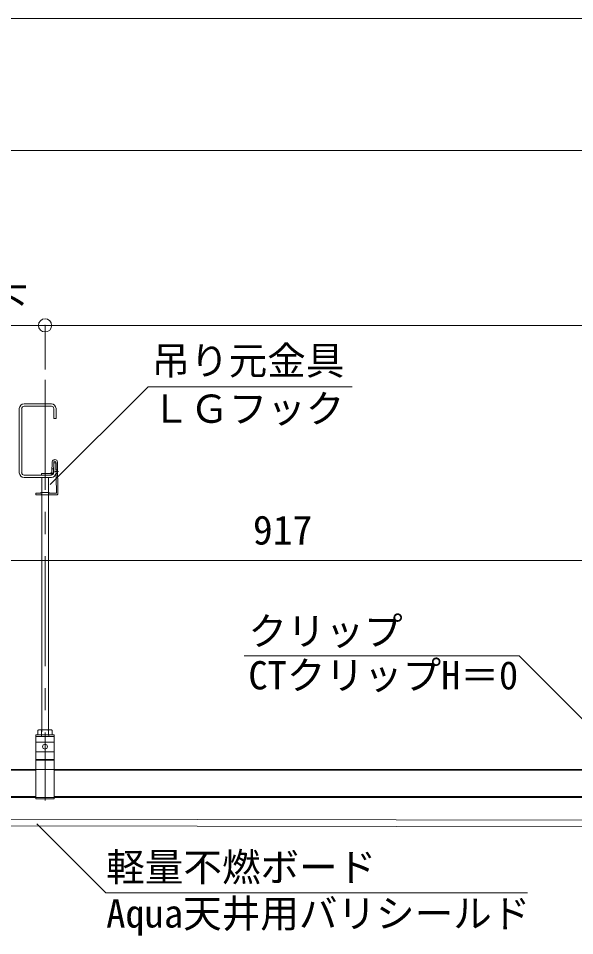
# Model space of a CAD drawing. Units: millimetres on the paper, with parts at other scales. Extents: x -195 to 195, y -135 to 132.
# Drawn here: x 58.49 to 83.73, y 90.88 to 132.5 of the extents above; entities that cross this region are included whole.
import ezdxf
from ezdxf.enums import TextEntityAlignment as Align

# ---------------------------------------------------------------- set-up
doc = ezdxf.new("R2010")
doc.units = ezdxf.units.MM
doc.header["$PDMODE"] = 32
doc.header["$PDSIZE"] = 0.6
doc.linetypes.add('CHAIN1', pattern=[8, 5, -1, 1, -1])
doc.linetypes.add('DASHED1', pattern=[1.8, 1.2, -0.6])
for name, color, linetype, lineweight in [('6-0_中心線', 4, 'CHAIN1', 9), ('6-1_吊り材', 7, 'Continuous', 18), ('6-2_野縁受け', 3, 'Continuous', 18), ('6-5_寸法', 4, 'Continuous', 9), ('6-6_文字', 7, 'Continuous', 18), ('6-9_躯体他', 4, 'Continuous', 9), ('6-B_補強金具・金具・その他', 3, 'Continuous', 18), ('6-D_パネル', 4, 'Continuous', 9), ('F-3_野縁', 3, 'Continuous', 18)]:
    doc.layers.add(name, color=color, linetype=linetype, lineweight=lineweight)
doc.styles.add('ＭＳ ゴシック', font='')
doc.styles.get('ＭＳ ゴシック').set_extended_font_data('MS Gothic')

msp = doc.modelspace()

# ---------------------------------------------------------------- linework, layer by layer
at = {"layer": '6-0_中心線'}
for p, q in [((59.7, 116.103), (59.7, 97.015)), ((60.145, 111.932), (60.312, 111.932))]:
    msp.add_line(p, q, dxfattribs=at)
at = {"layer": '6-1_吊り材'}
for p, q in [((59.55, 100.129), (59.55, 111.671)), ((59.85, 100.129), (59.85, 111.671)), ((59.283, 99.988), (60.116, 99.988)), ((59.283, 97.088), (59.283, 99.988)), ((59.283, 99.921), (60.116, 99.921)), ((59.417, 100.221), (59.373, 100.196)), ((59.373, 99.988), (59.373, 100.196)), ((59.373, 99.988), (60.026, 99.988)), ((59.417, 100.221), (59.983, 100.221)), ((59.533, 99.921), (59.533, 99.988)), ((59.536, 99.988), (59.536, 100.196)), ((59.863, 99.988), (59.863, 100.196)), ((59.866, 99.921), (59.866, 99.988)), ((59.983, 100.221), (60.026, 100.196)), ((60.026, 99.988), (60.026, 100.196)), ((60.116, 99.988), (60.116, 97.088)), ((59.283, 99.654), (60.116, 99.654)), ((59.283, 99.221), (60.116, 99.221)), ((60.116, 98.871), (59.283, 98.871)), ((60.116, 98.836), (59.283, 98.836)), ((60.116, 98.11), (60.116, 98.328)), ((59.283, 97.154), (59.7, 97.154)), ((60.116, 97.088), (59.283, 97.088))]:
    msp.add_line(p, q, dxfattribs=at)
msp.add_circle((59.7, 99.454), 0.11, dxfattribs=at)
for centre, radius, start, end in [((59.48, 99.995), 0.227, 96.3429, 118.0413), ((59.449, 100.058), 0.163, 57.5712, 88.0446), ((59.7, 99.68), 0.54, 72.412, 107.588), ((59.95, 100.058), 0.163, 91.9554, 122.4288), ((59.92, 99.995), 0.227, 61.9587, 83.6571)]:
    msp.add_arc(centre, radius, start, end, dxfattribs=at)
at = {"layer": '6-2_野縁受け'}
for p, q in [((59.283, 98.421), (54.7, 98.421)), ((59.283, 98.381), (54.7, 98.381)), ((119.283, 98.421), (60.116, 98.421)), ((119.283, 98.381), (60.116, 98.381)), ((59.283, 97.194), (54.7, 97.194)), ((59.283, 97.154), (54.7, 97.154)), ((119.283, 97.194), (60.116, 97.194)), ((119.283, 97.154), (60.116, 97.154))]:
    msp.add_line(p, q, dxfattribs=at)
at = {"layer": '6-2_野縁受け', "linetype": 'DASHED1'}
for p, q in [((59.283, 98.421), (60.116, 98.421)), ((59.283, 97.154), (60.116, 97.154))]:
    msp.add_line(p, q, dxfattribs=at)
at = {"layer": '6-5_寸法'}
for p, q in [((59.7, 118.57), (59.7, 116.57)), ((59.7, 118.57), (59.7, 116.57)), ((55.094, 107.901), (85.661, 107.901))]:
    msp.add_line(p, q, dxfattribs=at)
for points in [[(49.696, 118.57), (54.7, 118.57), (59.283, 118.57)], [(59.283, 118.57), (119.7, 118.57), (119.7, 116.57)]]:
    msp.add_lwpolyline(points, dxfattribs=at)
at = {"layer": '6-5_寸法', "color": 3}
msp.add_point((59.7, 118.57), dxfattribs=at)
msp.add_point((59.7, 118.57), dxfattribs=at)
at = {"layer": '6-6_文字'}
for p, q in [((59.325, 95.953), (62.452, 92.826)), ((62.452, 92.826), (81.584, 92.826))]:
    msp.add_line(p, q, dxfattribs=at)
for points in [[(59.934, 111.342), (64.372, 115.78), (73.636, 115.78)], [(85.568, 99.219), (81.206, 103.581), (68.733, 103.581)]]:
    msp.add_lwpolyline(points, dxfattribs=at)
at = {"layer": '6-9_躯体他'}
for p, q in [((58.746, 115.005), (59.986, 115.005)), ((58.746, 114.898), (59.986, 114.898)), ((58.533, 111.885), (58.533, 114.791)), ((58.64, 111.885), (58.64, 114.791)), ((60.093, 114.791), (60.093, 114.338)), ((60.093, 111.885), (60.093, 112.338)), ((60.2, 112.338), (60.093, 112.338)), ((60.2, 111.885), (60.2, 112.338)), ((58.746, 111.778), (59.986, 111.778)), ((58.746, 111.671), (59.986, 111.671))]:
    msp.add_line(p, q, dxfattribs=at)
msp.add_lwpolyline([(60.2, 114.791), (60.2, 114.338), (60.093, 114.338)], dxfattribs=at)
for centre, radius, start, end in [((58.746, 114.791), 0.213, 90, 180), ((58.746, 114.791), 0.107, 90, 180), ((59.986, 114.791), 0.213, 0, 90), ((59.986, 114.791), 0.107, 0, 90), ((58.746, 111.885), 0.213, 180, 270), ((58.746, 111.885), 0.107, 180, 270), ((59.986, 111.885), 0.107, 270, 0), ((59.986, 111.885), 0.213, 270, 0)]:
    msp.add_arc(centre, radius, start, end, dxfattribs=at)
at = {"layer": '6-B_補強金具・金具・その他'}
for p, q in [((60.014, 111.908), (60.029, 112.373)), ((60.022, 112.061), (60.089, 112.061)), ((60.08, 111.903), (60.095, 112.368)), ((60.195, 112.365), (60.213, 110.95)), ((60.213, 112.015), (60.279, 112.015)), ((60.262, 112.365), (60.281, 110.919)), ((59.546, 111.845), (59.546, 111.778)), ((59.914, 111.845), (59.546, 111.845)), ((59.914, 111.778), (59.546, 111.778)), ((59.914, 111.845), (60.047, 111.845)), ((60.213, 111.848), (60.279, 111.848)), ((59.283, 110.95), (59.283, 110.884)), ((59.283, 110.95), (59.5, 110.95)), ((60.248, 110.884), (59.283, 110.884)), ((59.516, 110.984), (59.85, 110.984)), ((59.55, 110.917), (59.55, 110.984)), ((59.85, 110.917), (59.85, 110.984)), ((59.883, 110.984), (59.85, 110.984)), ((59.9, 110.95), (60.213, 110.95))]:
    msp.add_line(p, q, dxfattribs=at)
for centre, radius, start, end in [((60.145, 112.365), 0.117, 0, 176), ((60.145, 112.365), 0.05, 0, 176), ((59.914, 111.945), 0.1, 270, 356), ((59.914, 111.945), 0.167, 270, 356), ((59.485, 110.979), 0.0319, 297.7261, 9.1438), ((59.516, 110.917), 0.0333, 270, 360), ((59.883, 110.917), 0.0333, 180, 270), ((59.914, 110.979), 0.0319, 170.8562, 242.2739), ((60.248, 110.917), 0.0333, 270, 3)]:
    msp.add_arc(centre, radius, start, end, dxfattribs=at)
at = {"layer": '6-D_パネル'}
for p, q in [((55.626, 96.167), (85.227, 96.121)), ((85.544, 95.821), (55.211, 95.868))]:
    msp.add_line(p, q, dxfattribs=at)
at = {"layer": 'F-3_野縁'}
for p, q in [((-195, 132.5), (195, 132.5)), ((191, 126.5), (2, 126.5))]:
    msp.add_line(p, q, dxfattribs=at)

# ---------------------------------------------------------------- texts
at = {"layer": '6-5_寸法', "style": 'ＭＳ ゴシック'}
for s, p in [('以下', (55.34, 118.61)), ('917', (69.132, 108.229))]:
    msp.add_text(s, height=1.32, dxfattribs=at).set_placement(p, align=Align.BOTTOM_LEFT)
at = {"layer": '6-6_文字', "style": 'ＭＳ ゴシック'}
for s, p in [('吊り元金具', (64.532, 115.945)), ('ＬＧフック', (64.532, 113.763)), ('クリップ', (68.926, 103.67)), ('CTクリップH＝0', (68.926, 101.667)), ('軽量不燃ボード', (62.476, 92.96)), ('Aqua天井用バリシールド', (62.476, 90.863))]:
    msp.add_text(s, height=1.283, dxfattribs=at).set_placement(p, align=Align.BOTTOM_LEFT)

doc.saveas('drawing.dxf')
